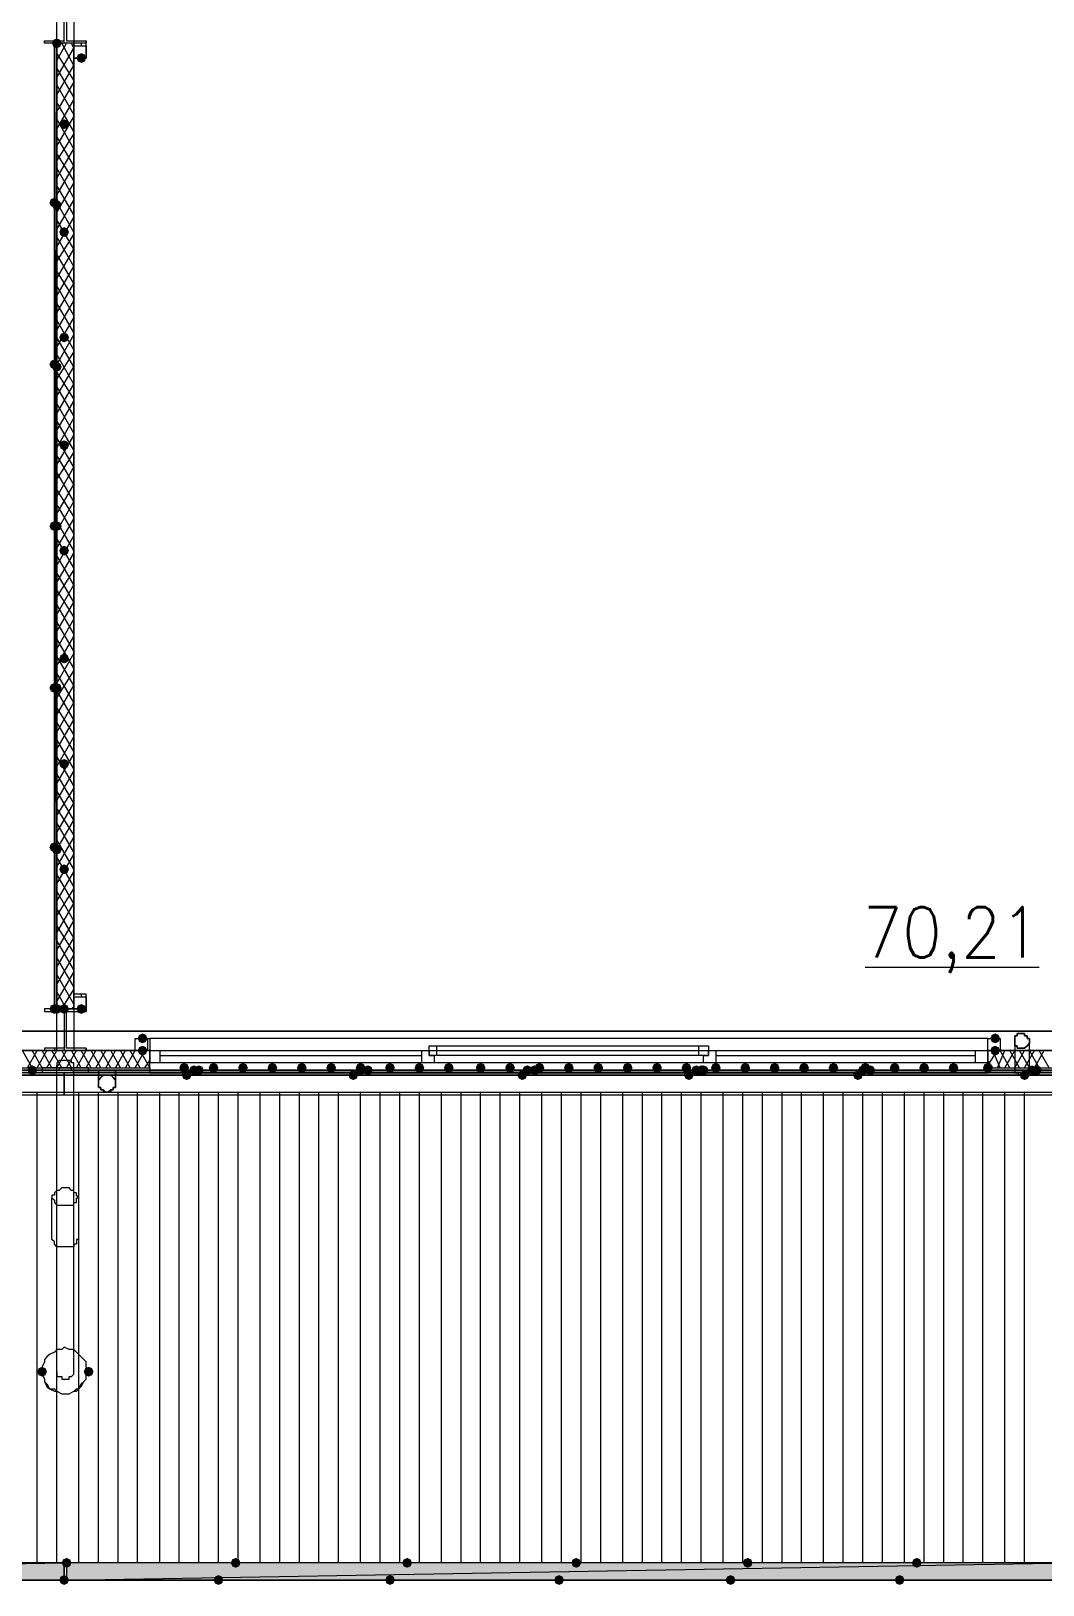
# Model space of a CAD drawing. Header units: millimetres. Extents: x 0 to 420, y 0 to 297.
# Drawn here: x 277.43 to 294.92, y 96.35 to 123.19 of the extents above; entities that cross this region are included whole.
import ezdxf

# ---------------------------------------------------------------- set-up
doc = ezdxf.new("R2010")
doc.units = ezdxf.units.MM
doc.styles.get("Standard").update_dxf_attribs({"font": 'STANDARD'})

msp = doc.modelspace()

# ---------------------------------------------------------------- hatches: boundary and pattern name
for color, points in [(7, [(277.960667, 122.978333), (277.935796, 122.918538), (277.876, 122.893667), (277.816204, 122.918538), (277.791333, 122.978333), (277.816204, 123.038129), (277.876, 123.063), (277.935796, 123.038129)]), (254, [(277.960667, 122.978333), (277.935796, 122.918538), (277.876, 122.893667), (277.816204, 122.918538), (277.791333, 122.978333), (277.816204, 123.038129), (277.876, 123.063), (277.935796, 123.038129)]), (254, [(277.960667, 122.978333), (277.935796, 122.918538), (277.876, 122.893667), (277.816204, 122.918538), (277.791333, 122.978333), (277.816204, 123.038129), (277.876, 123.063), (277.935796, 123.038129)]), (7, [(278.384, 122.724333), (278.359129, 122.664537), (278.299333, 122.639667), (278.239537, 122.664537), (278.214667, 122.724333), (278.239537, 122.784129), (278.299333, 122.809), (278.359129, 122.784129)]), (7, [(278.087667, 121.581333), (278.062796, 121.521537), (278.003, 121.496667), (277.943204, 121.521537), (277.918333, 121.581333), (277.943204, 121.641129), (278.003, 121.666), (278.062796, 121.641129)]), (254, [(277.918333, 120.226667), (277.893462, 120.166871), (277.833667, 120.142), (277.773871, 120.166871), (277.749, 120.226667), (277.773871, 120.286462), (277.833667, 120.311333), (277.893462, 120.286463)]), (254, [(277.960667, 120.184333), (277.935796, 120.124537), (277.876, 120.099667), (277.816204, 120.124537), (277.791333, 120.184333), (277.816204, 120.244129), (277.876, 120.269), (277.935796, 120.244129)]), (7, [(278.087667, 119.718667), (278.062796, 119.658871), (278.003, 119.634), (277.943204, 119.658871), (277.918333, 119.718667), (277.943204, 119.778462), (278.003, 119.803333), (278.062796, 119.778463)]), (7, [(278.087667, 117.898333), (278.062796, 117.838538), (278.003, 117.813667), (277.943204, 117.838538), (277.918333, 117.898333), (277.943204, 117.958129), (278.003, 117.983), (278.062796, 117.958129)]), (254, [(277.918333, 117.432667), (277.893462, 117.372871), (277.833667, 117.348), (277.773871, 117.372871), (277.749, 117.432667), (277.773871, 117.492462), (277.833667, 117.517333), (277.893462, 117.492463)]), (254, [(277.960667, 117.390333), (277.935796, 117.330537), (277.876, 117.305667), (277.816204, 117.330537), (277.791333, 117.390333), (277.816204, 117.450129), (277.876, 117.475), (277.935796, 117.450129)]), (7, [(278.087667, 116.035667), (278.062796, 115.975871), (278.003, 115.951), (277.943204, 115.975871), (277.918333, 116.035667), (277.943204, 116.095462), (278.003, 116.120333), (278.062796, 116.095463)]), (254, [(277.918333, 114.638667), (277.893462, 114.578871), (277.833667, 114.554), (277.773871, 114.578871), (277.749, 114.638667), (277.773871, 114.698462), (277.833667, 114.723333), (277.893462, 114.698463)]), (254, [(277.960667, 114.638667), (277.935796, 114.578871), (277.876, 114.554), (277.816204, 114.578871), (277.791333, 114.638667), (277.816204, 114.698462), (277.876, 114.723333), (277.935796, 114.698463)]), (7, [(278.087667, 114.215333), (278.062796, 114.155538), (278.003, 114.130667), (277.943204, 114.155538), (277.918333, 114.215333), (277.943204, 114.275129), (278.003, 114.3), (278.062796, 114.275129)]), (7, [(278.087667, 112.352667), (278.062796, 112.292871), (278.003, 112.268), (277.943204, 112.292871), (277.918333, 112.352667), (277.943204, 112.412462), (278.003, 112.437333), (278.062796, 112.412463)]), (254, [(277.918333, 111.844667), (277.893462, 111.784871), (277.833667, 111.76), (277.773871, 111.784871), (277.749, 111.844667), (277.773871, 111.904462), (277.833667, 111.929333), (277.893462, 111.904463)]), (254, [(277.960667, 111.844667), (277.935796, 111.784871), (277.876, 111.76), (277.816204, 111.784871), (277.791333, 111.844667), (277.816204, 111.904462), (277.876, 111.929333), (277.935796, 111.904463)]), (7, [(278.087667, 110.532333), (278.062796, 110.472537), (278.003, 110.447667), (277.943204, 110.472537), (277.918333, 110.532333), (277.943204, 110.592129), (278.003, 110.617), (278.062796, 110.592129)]), (254, [(277.918333, 109.093), (277.893462, 109.033204), (277.833667, 109.008333), (277.773871, 109.033204), (277.749, 109.093), (277.773871, 109.152796), (277.833667, 109.177667), (277.893462, 109.152796)]), (254, [(277.960667, 109.050667), (277.935796, 108.990871), (277.876, 108.966), (277.816204, 108.990871), (277.791333, 109.050667), (277.816204, 109.110462), (277.876, 109.135333), (277.935796, 109.110463)]), (7, [(278.087667, 108.712), (278.062796, 108.652204), (278.003, 108.627333), (277.943204, 108.652204), (277.918333, 108.712), (277.943204, 108.771796), (278.003, 108.796667), (278.062796, 108.771796)]), (254, [(277.918333, 106.299), (277.893462, 106.239204), (277.833667, 106.214333), (277.773871, 106.239204), (277.749, 106.299), (277.773871, 106.358796), (277.833667, 106.383667), (277.893462, 106.358796)]), (7, [(277.960667, 106.299), (277.935796, 106.239204), (277.876, 106.214333), (277.816204, 106.239204), (277.791333, 106.299), (277.816204, 106.358796), (277.876, 106.383667), (277.935796, 106.358796)]), (7, [(278.087667, 106.299), (278.062796, 106.239204), (278.003, 106.214333), (277.943204, 106.239204), (277.918333, 106.299), (277.943204, 106.358796), (278.003, 106.383667), (278.062796, 106.358796)]), (7, [(278.384, 106.299), (278.359129, 106.239204), (278.299333, 106.214333), (278.239537, 106.239204), (278.214667, 106.299), (278.239537, 106.358796), (278.299333, 106.383667), (278.359129, 106.358796)]), (7, [(279.442333, 105.791), (279.417462, 105.731204), (279.357667, 105.706333), (279.297871, 105.731204), (279.273, 105.791), (279.297871, 105.850796), (279.357667, 105.875667), (279.417462, 105.850796)]), (7, [(294.174333, 105.791), (294.149462, 105.731204), (294.089667, 105.706333), (294.029871, 105.731204), (294.005, 105.791), (294.029871, 105.850796), (294.089667, 105.875667), (294.149462, 105.850796)]), (7, [(279.442333, 105.579333), (279.417462, 105.519537), (279.357667, 105.494667), (279.297871, 105.519537), (279.273, 105.579333), (279.297871, 105.639129), (279.357667, 105.664), (279.417462, 105.639129)]), (7, [(294.174333, 105.579333), (294.149462, 105.519537), (294.089667, 105.494667), (294.029871, 105.519537), (294.005, 105.579333), (294.029871, 105.639129), (294.089667, 105.664), (294.149462, 105.639129)]), (254, [(277.537333, 105.240667), (277.512462, 105.180871), (277.452667, 105.156), (277.392871, 105.180871), (277.368, 105.240667), (277.392871, 105.300462), (277.452667, 105.325333), (277.512462, 105.300463)]), (254, [(277.537333, 105.240667), (277.512462, 105.180871), (277.452667, 105.156), (277.392871, 105.180871), (277.368, 105.240667), (277.392871, 105.300462), (277.452667, 105.325333), (277.512462, 105.300463)]), (7, [(280.162, 105.283), (280.137129, 105.223204), (280.077333, 105.198333), (280.017538, 105.223204), (279.992667, 105.283), (280.017537, 105.342796), (280.077333, 105.367667), (280.137129, 105.342796)]), (254, [(280.204333, 105.156), (280.179463, 105.096204), (280.119667, 105.071333), (280.059871, 105.096204), (280.035, 105.156), (280.059871, 105.215796), (280.119667, 105.240667), (280.179462, 105.215796)]), (254, [(280.331333, 105.240667), (280.306462, 105.180871), (280.246667, 105.156), (280.186871, 105.180871), (280.162, 105.240667), (280.186871, 105.300462), (280.246667, 105.325333), (280.306462, 105.300463)]), (254, [(280.416, 105.240667), (280.391129, 105.180871), (280.331333, 105.156), (280.271538, 105.180871), (280.246667, 105.240667), (280.271537, 105.300462), (280.331333, 105.325333), (280.391129, 105.300463)]), (254, [(280.416, 105.240667), (280.391129, 105.180871), (280.331333, 105.156), (280.271538, 105.180871), (280.246667, 105.240667), (280.271537, 105.300462), (280.331333, 105.325333), (280.391129, 105.300463)]), (7, [(280.67, 105.283), (280.645129, 105.223204), (280.585333, 105.198333), (280.525538, 105.223204), (280.500667, 105.283), (280.525537, 105.342796), (280.585333, 105.367667), (280.645129, 105.342796)]), (7, [(281.178, 105.283), (281.153129, 105.223204), (281.093333, 105.198333), (281.033537, 105.223204), (281.008667, 105.283), (281.033537, 105.342796), (281.093333, 105.367667), (281.153129, 105.342796)]), (7, [(281.686, 105.283), (281.661129, 105.223204), (281.601333, 105.198333), (281.541538, 105.223204), (281.516667, 105.283), (281.541537, 105.342796), (281.601333, 105.367667), (281.661129, 105.342796)]), (7, [(282.194, 105.283), (282.169129, 105.223204), (282.109333, 105.198333), (282.049538, 105.223204), (282.024667, 105.283), (282.049537, 105.342796), (282.109333, 105.367667), (282.169129, 105.342796)]), (7, [(282.702, 105.283), (282.677129, 105.223204), (282.617333, 105.198333), (282.557538, 105.223204), (282.532667, 105.283), (282.557537, 105.342796), (282.617333, 105.367667), (282.677129, 105.342796)]), (254, [(283.083, 105.156), (283.058129, 105.096204), (282.998333, 105.071333), (282.938538, 105.096204), (282.913667, 105.156), (282.938537, 105.215796), (282.998333, 105.240667), (283.058129, 105.215796)]), (7, [(283.21, 105.283), (283.185129, 105.223204), (283.125333, 105.198333), (283.065538, 105.223204), (283.040667, 105.283), (283.065537, 105.342796), (283.125333, 105.367667), (283.185129, 105.342796)]), (254, [(283.21, 105.240667), (283.185129, 105.180871), (283.125333, 105.156), (283.065538, 105.180871), (283.040667, 105.240667), (283.065537, 105.300462), (283.125333, 105.325333), (283.185129, 105.300463)]), (254, [(283.337, 105.240667), (283.312129, 105.180871), (283.252333, 105.156), (283.192538, 105.180871), (283.167667, 105.240667), (283.192537, 105.300462), (283.252333, 105.325333), (283.312129, 105.300463)]), (254, [(283.337, 105.240667), (283.312129, 105.180871), (283.252333, 105.156), (283.192538, 105.180871), (283.167667, 105.240667), (283.192537, 105.300462), (283.252333, 105.325333), (283.312129, 105.300463)]), (7, [(283.718, 105.283), (283.693129, 105.223204), (283.633333, 105.198333), (283.573538, 105.223204), (283.548667, 105.283), (283.573537, 105.342796), (283.633333, 105.367667), (283.693129, 105.342796)]), (7, [(284.226, 105.283), (284.201129, 105.223204), (284.141333, 105.198333), (284.081537, 105.223204), (284.056667, 105.283), (284.081537, 105.342796), (284.141333, 105.367667), (284.201129, 105.342796)]), (7, [(284.734, 105.283), (284.709129, 105.223204), (284.649333, 105.198333), (284.589538, 105.223204), (284.564667, 105.283), (284.589537, 105.342796), (284.649333, 105.367667), (284.709129, 105.342796)]), (7, [(285.284333, 105.283), (285.259462, 105.223204), (285.199667, 105.198333), (285.139871, 105.223204), (285.115, 105.283), (285.139871, 105.342796), (285.199667, 105.367667), (285.259462, 105.342796)]), (7, [(285.792333, 105.283), (285.767462, 105.223204), (285.707667, 105.198333), (285.647871, 105.223204), (285.623, 105.283), (285.647871, 105.342796), (285.707667, 105.367667), (285.767462, 105.342796)]), (254, [(286.004, 105.156), (285.979129, 105.096204), (285.919333, 105.071333), (285.859537, 105.096204), (285.834667, 105.156), (285.859537, 105.215796), (285.919333, 105.240667), (285.979129, 105.215796)]), (254, [(286.088667, 105.240667), (286.063796, 105.180871), (286.004, 105.156), (285.944204, 105.180871), (285.919333, 105.240667), (285.944204, 105.300462), (286.004, 105.325333), (286.063796, 105.300463)]), (254, [(286.215667, 105.240667), (286.190796, 105.180871), (286.131, 105.156), (286.071204, 105.180871), (286.046333, 105.240667), (286.071204, 105.300462), (286.131, 105.325333), (286.190796, 105.300463)]), (254, [(286.215667, 105.240667), (286.190796, 105.180871), (286.131, 105.156), (286.071204, 105.180871), (286.046333, 105.240667), (286.071204, 105.300462), (286.131, 105.325333), (286.190796, 105.300463)]), (7, [(286.300333, 105.283), (286.275463, 105.223204), (286.215667, 105.198333), (286.155871, 105.223204), (286.131, 105.283), (286.155871, 105.342796), (286.215667, 105.367667), (286.275462, 105.342796)]), (7, [(286.808333, 105.283), (286.783462, 105.223204), (286.723667, 105.198333), (286.663871, 105.223204), (286.639, 105.283), (286.663871, 105.342796), (286.723667, 105.367667), (286.783462, 105.342796)]), (7, [(287.316333, 105.283), (287.291462, 105.223204), (287.231667, 105.198333), (287.171871, 105.223204), (287.147, 105.283), (287.171871, 105.342796), (287.231667, 105.367667), (287.291462, 105.342796)]), (7, [(287.824333, 105.283), (287.799463, 105.223204), (287.739667, 105.198333), (287.679871, 105.223204), (287.655, 105.283), (287.679871, 105.342796), (287.739667, 105.367667), (287.799462, 105.342796)]), (7, [(288.332333, 105.283), (288.307462, 105.223204), (288.247667, 105.198333), (288.187871, 105.223204), (288.163, 105.283), (288.187871, 105.342796), (288.247667, 105.367667), (288.307462, 105.342796)]), (7, [(288.840333, 105.283), (288.815462, 105.223204), (288.755667, 105.198333), (288.695871, 105.223204), (288.671, 105.283), (288.695871, 105.342796), (288.755667, 105.367667), (288.815462, 105.342796)]), (254, [(288.882667, 105.156), (288.857796, 105.096204), (288.798, 105.071333), (288.738204, 105.096204), (288.713333, 105.156), (288.738204, 105.215796), (288.798, 105.240667), (288.857796, 105.215796)]), (254, [(289.009667, 105.240667), (288.984796, 105.180871), (288.925, 105.156), (288.865204, 105.180871), (288.840333, 105.240667), (288.865204, 105.300462), (288.925, 105.325333), (288.984796, 105.300463)]), (254, [(289.094333, 105.240667), (289.069462, 105.180871), (289.009667, 105.156), (288.949871, 105.180871), (288.925, 105.240667), (288.949871, 105.300462), (289.009667, 105.325333), (289.069462, 105.300463)]), (254, [(289.136667, 105.240667), (289.111796, 105.180871), (289.052, 105.156), (288.992204, 105.180871), (288.967333, 105.240667), (288.992204, 105.300462), (289.052, 105.325333), (289.111796, 105.300463)]), (7, [(289.348333, 105.283), (289.323463, 105.223204), (289.263667, 105.198333), (289.203871, 105.223204), (289.179, 105.283), (289.203871, 105.342796), (289.263667, 105.367667), (289.323462, 105.342796)]), (7, [(289.856333, 105.283), (289.831462, 105.223204), (289.771667, 105.198333), (289.711871, 105.223204), (289.687, 105.283), (289.711871, 105.342796), (289.771667, 105.367667), (289.831462, 105.342796)]), (7, [(290.364333, 105.283), (290.339462, 105.223204), (290.279667, 105.198333), (290.219871, 105.223204), (290.195, 105.283), (290.219871, 105.342796), (290.279667, 105.367667), (290.339462, 105.342796)]), (7, [(290.872333, 105.283), (290.847462, 105.223204), (290.787667, 105.198333), (290.727871, 105.223204), (290.703, 105.283), (290.727871, 105.342796), (290.787667, 105.367667), (290.847462, 105.342796)]), (7, [(291.380333, 105.283), (291.355463, 105.223204), (291.295667, 105.198333), (291.235871, 105.223204), (291.211, 105.283), (291.235871, 105.342796), (291.295667, 105.367667), (291.355462, 105.342796)]), (254, [(291.803667, 105.156), (291.778796, 105.096204), (291.719, 105.071333), (291.659204, 105.096204), (291.634333, 105.156), (291.659204, 105.215796), (291.719, 105.240667), (291.778796, 105.215796)]), (254, [(291.888333, 105.240667), (291.863462, 105.180871), (291.803667, 105.156), (291.743871, 105.180871), (291.719, 105.240667), (291.743871, 105.300462), (291.803667, 105.325333), (291.863462, 105.300463)]), (7, [(291.930667, 105.283), (291.905796, 105.223204), (291.846, 105.198333), (291.786204, 105.223204), (291.761333, 105.283), (291.786204, 105.342796), (291.846, 105.367667), (291.905796, 105.342796)]), (254, [(292.015333, 105.240667), (291.990463, 105.180871), (291.930667, 105.156), (291.870871, 105.180871), (291.846, 105.240667), (291.870871, 105.300462), (291.930667, 105.325333), (291.990462, 105.300463)]), (254, [(292.015333, 105.240667), (291.990463, 105.180871), (291.930667, 105.156), (291.870871, 105.180871), (291.846, 105.240667), (291.870871, 105.300462), (291.930667, 105.325333), (291.990462, 105.300463)]), (7, [(292.438667, 105.283), (292.413796, 105.223204), (292.354, 105.198333), (292.294204, 105.223204), (292.269333, 105.283), (292.294204, 105.342796), (292.354, 105.367667), (292.413796, 105.342796)]), (7, [(292.946667, 105.283), (292.921796, 105.223204), (292.862, 105.198333), (292.802204, 105.223204), (292.777333, 105.283), (292.802204, 105.342796), (292.862, 105.367667), (292.921796, 105.342796)]), (7, [(293.454667, 105.283), (293.429796, 105.223204), (293.37, 105.198333), (293.310204, 105.223204), (293.285333, 105.283), (293.310204, 105.342796), (293.37, 105.367667), (293.429796, 105.342796)]), (7, [(294.047333, 105.283), (294.022462, 105.223204), (293.962667, 105.198333), (293.902871, 105.223204), (293.878, 105.283), (293.902871, 105.342796), (293.962667, 105.367667), (294.022462, 105.342796)]), (254, [(294.682333, 105.156), (294.657462, 105.096204), (294.597667, 105.071333), (294.537871, 105.096204), (294.513, 105.156), (294.537871, 105.215796), (294.597667, 105.240667), (294.657462, 105.215796)]), (254, [(294.809333, 105.240667), (294.784462, 105.180871), (294.724667, 105.156), (294.664871, 105.180871), (294.64, 105.240667), (294.664871, 105.300462), (294.724667, 105.325333), (294.784462, 105.300463)]), (254, [(294.894, 105.240667), (294.869129, 105.180871), (294.809333, 105.156), (294.749537, 105.180871), (294.724667, 105.240667), (294.749537, 105.300462), (294.809333, 105.325333), (294.869129, 105.300463)]), (254, [(294.894, 105.240667), (294.869129, 105.180871), (294.809333, 105.156), (294.749537, 105.180871), (294.724667, 105.240667), (294.749537, 105.300462), (294.809333, 105.325333), (294.869129, 105.300463)]), (7, [(277.706667, 100.033667), (277.681796, 99.973871), (277.622, 99.949), (277.562204, 99.973871), (277.537333, 100.033667), (277.562204, 100.093462), (277.622, 100.118333), (277.681796, 100.093463)]), (7, [(278.511, 100.033667), (278.486129, 99.973871), (278.426333, 99.949), (278.366537, 99.973871), (278.341667, 100.033667), (278.366537, 100.093462), (278.426333, 100.118333), (278.486129, 100.093463)]), (254, [(278.13, 96.731667), (278.105129, 96.671871), (278.045333, 96.647), (277.985537, 96.671871), (277.960667, 96.731667), (277.985537, 96.791462), (278.045333, 96.816333), (278.105129, 96.791463)]), (254, [(281.051, 96.731667), (281.026129, 96.671871), (280.966333, 96.647), (280.906538, 96.671871), (280.881667, 96.731667), (280.906537, 96.791462), (280.966333, 96.816333), (281.026129, 96.791463)]), (254, [(284.014333, 96.731667), (283.989462, 96.671871), (283.929667, 96.647), (283.869871, 96.671871), (283.845, 96.731667), (283.869871, 96.791462), (283.929667, 96.816333), (283.989462, 96.791463)]), (254, [(286.935333, 96.731667), (286.910462, 96.671871), (286.850667, 96.647), (286.790871, 96.671871), (286.766, 96.731667), (286.790871, 96.791462), (286.850667, 96.816333), (286.910462, 96.791463)]), (254, [(289.898667, 96.731667), (289.873796, 96.671871), (289.814, 96.647), (289.754204, 96.671871), (289.729333, 96.731667), (289.754204, 96.791462), (289.814, 96.816333), (289.873796, 96.791463)]), (254, [(292.819667, 96.731667), (292.794796, 96.671871), (292.735, 96.647), (292.675204, 96.671871), (292.650333, 96.731667), (292.675204, 96.791462), (292.735, 96.816333), (292.794796, 96.791463)]), (254, [(278.087667, 96.435333), (278.062796, 96.375538), (278.003, 96.350667), (277.943204, 96.375538), (277.918333, 96.435333), (277.943204, 96.495129), (278.003, 96.52), (278.062796, 96.495129)]), (254, [(280.754667, 96.435333), (280.729796, 96.375538), (280.67, 96.350667), (280.610204, 96.375538), (280.585333, 96.435333), (280.610204, 96.495129), (280.67, 96.52), (280.729796, 96.495129)]), (254, [(283.718, 96.435333), (283.693129, 96.375538), (283.633333, 96.350667), (283.573538, 96.375538), (283.548667, 96.435333), (283.573537, 96.495129), (283.633333, 96.52), (283.693129, 96.495129)]), (254, [(286.639, 96.435333), (286.614129, 96.375538), (286.554333, 96.350667), (286.494537, 96.375538), (286.469667, 96.435333), (286.494537, 96.495129), (286.554333, 96.52), (286.614129, 96.495129)]), (254, [(289.602333, 96.435333), (289.577462, 96.375538), (289.517667, 96.350667), (289.457871, 96.375538), (289.433, 96.435333), (289.457871, 96.495129), (289.517667, 96.52), (289.577462, 96.495129)]), (254, [(292.523333, 96.435333), (292.498462, 96.375538), (292.438667, 96.350667), (292.378871, 96.375538), (292.354, 96.435333), (292.378871, 96.495129), (292.438667, 96.52), (292.498462, 96.495129)])]:
    msp.add_hatch(color=color).paths.add_polyline_path(points, flags=0)
h = msp.add_hatch(color=7)
h.paths.add_polyline_path([(277.876, 122.978333), (277.833667, 122.978333), (277.876, 106.299)], flags=0)
h.paths.add_polyline_path([(277.833667, 122.978333), (277.876, 106.299), (277.833667, 106.299)], flags=0)
h = msp.add_hatch(color=7)
h.paths.add_polyline_path([(382.947333, 105.156), (120.904, 105.156), (382.947333, 105.240667)], flags=0)
h.paths.add_polyline_path([(120.904, 105.156), (382.947333, 105.240667), (120.904, 105.240667)], flags=0)
h = msp.add_hatch(color=7)
h.paths.add_polyline_path([(278.003, 96.435333), (260.646333, 96.435333), (278.003, 96.731667)], flags=0)
h.paths.add_polyline_path([(260.646333, 96.435333), (278.003, 96.731667), (260.646333, 96.731667)], flags=0)
h = msp.add_hatch(color=7)
h.paths.add_polyline_path([(295.402, 96.435333), (278.045333, 96.435333), (295.402, 96.731667)], flags=0)
h.paths.add_polyline_path([(278.045333, 96.435333), (295.402, 96.731667), (278.045333, 96.731667)], flags=0)

# ---------------------------------------------------------------- linework, layer by layer
at = {"color": 7, "lineweight": 0}
for points in [[(394.335, 222.25), (260.265333, 222.25), (260.265333, 191.219667), (243.586, 191.219667), (243.586, 222.25), (109.516333, 222.25), (109.516333, 105.579333), (243.586, 105.579333), (243.586, 136.609667), (260.265333, 136.609667), (260.265333, 105.579333), (394.335, 105.579333)], [(243.586, 221.869), (243.586, 191.219667), (260.265333, 191.219667), (260.265333, 221.869), (393.954, 221.869), (393.954, 105.918), (260.265333, 105.918), (260.265333, 136.609667), (243.586, 136.609667), (243.586, 105.918), (109.897333, 105.918), (109.897333, 221.869)], [(278.384, 122.978333), (277.664333, 122.978333), (277.664333, 123.020667), (278.003, 123.020667), (278.003, 123.655667), (277.664333, 123.655667), (277.664333, 123.698), (278.384, 123.698), (278.384, 123.655667), (278.045333, 123.655667), (278.045333, 123.020667), (278.384, 123.020667)], [(277.876, 122.978333), (277.833667, 122.978333), (277.876, 106.299)], [(277.833667, 122.978333), (277.876, 106.299), (277.833667, 106.299)], [(277.876, 106.299), (277.876, 122.978333), (277.833667, 122.978333), (277.833667, 106.299)], [(277.876, 106.299), (277.876, 122.978333), (277.833667, 122.978333), (277.833667, 106.299)], [(277.876, 122.978333), (277.876, 106.299), (278.172333, 106.299), (278.172333, 122.978333)], [(278.384, 122.978333), (278.172333, 122.978333), (278.172333, 122.724333), (278.384, 122.724333)], [(278.384, 122.936), (278.384, 122.724333), (278.172333, 122.724333), (278.172333, 122.936)], [(278.384, 106.553), (278.172333, 106.553), (278.172333, 106.299), (278.384, 106.299)], [(278.384, 106.299), (277.664333, 106.299), (277.664333, 106.256667), (278.003, 106.256667), (278.003, 105.621667), (277.664333, 105.621667), (277.664333, 105.579333), (278.384, 105.579333), (278.384, 105.621667), (278.045333, 105.621667), (278.045333, 106.256667), (278.384, 106.256667)], [(278.384, 106.510667), (278.384, 106.299), (278.172333, 106.299), (278.172333, 106.510667)], [(279.230667, 105.791), (279.442333, 105.791), (279.442333, 105.579333), (279.230667, 105.579333), (279.230667, 105.791), (279.484667, 105.791), (279.484667, 105.579333), (279.230667, 105.579333)], [(293.962667, 105.791), (294.174333, 105.791), (294.174333, 105.579333), (293.962667, 105.579333), (293.962667, 105.791), (294.174333, 105.791), (294.174333, 105.579333), (293.962667, 105.579333)], [(294.428333, 105.748667), (294.428333, 105.791), (294.428333, 105.833333), (294.470667, 105.833333), (294.470667, 105.875667), (294.513, 105.875667), (294.555333, 105.875667), (294.597667, 105.875667), (294.597667, 105.833333), (294.64, 105.833333), (294.64, 105.791), (294.682333, 105.791), (294.682333, 105.748667), (294.682333, 105.706333), (294.64, 105.664), (294.597667, 105.621667), (294.555333, 105.621667), (294.513, 105.621667), (294.470667, 105.621667), (294.470667, 105.664), (294.428333, 105.664), (294.428333, 105.706333), (294.428333, 105.748667), (294.428333, 105.706333), (294.428333, 105.664), (294.470667, 105.664), (294.470667, 105.621667), (294.513, 105.621667), (294.555333, 105.621667), (294.597667, 105.621667), (294.64, 105.664), (294.682333, 105.706333), (294.682333, 105.748667), (294.682333, 105.791), (294.64, 105.791), (294.64, 105.833333), (294.597667, 105.833333), (294.597667, 105.875667), (294.555333, 105.875667), (294.513, 105.875667), (294.470667, 105.875667), (294.470667, 105.833333), (294.428333, 105.833333), (294.428333, 105.791)], [(294.682333, 105.748667), (294.682333, 105.791), (294.64, 105.791), (294.64, 105.833333), (294.597667, 105.833333), (294.597667, 105.875667), (294.555333, 105.875667), (294.513, 105.875667), (294.470667, 105.875667), (294.470667, 105.833333), (294.428333, 105.833333), (294.428333, 105.791), (294.428333, 105.748667), (294.428333, 105.706333), (294.428333, 105.664), (294.470667, 105.664), (294.470667, 105.621667), (294.513, 105.621667), (294.555333, 105.621667), (294.597667, 105.621667), (294.64, 105.664), (294.682333, 105.706333)], [(279.484667, 105.579333), (279.484667, 105.367667)], [(284.310667, 105.664), (284.437667, 105.664), (284.437667, 105.494667), (284.310667, 105.494667)], [(289.136667, 105.494667), (288.967333, 105.494667), (288.967333, 105.664), (289.136667, 105.664)], [(293.962667, 105.579333), (293.962667, 105.367667)], [(382.947333, 105.156), (120.904, 105.156), (382.947333, 105.240667)], [(120.904, 105.156), (382.947333, 105.240667), (120.904, 105.240667)], [(278.045333, 105.41), (278.003, 105.41), (277.960667, 105.41), (277.918333, 105.41), (277.876, 105.367667), (277.876, 105.325333), (277.876, 105.283), (277.918333, 105.283), (277.918333, 105.240667), (277.960667, 105.240667), (278.003, 105.240667), (278.045333, 105.240667), (278.087667, 105.240667), (278.13, 105.240667), (278.13, 105.283), (278.172333, 105.283), (278.172333, 105.325333), (278.172333, 105.367667), (278.13, 105.367667), (278.13, 105.41), (278.087667, 105.41)], [(278.468667, 105.240667), (278.595667, 105.240667), (278.595667, 105.029), (278.595667, 104.986667), (278.595667, 104.944333), (278.638, 104.944333), (278.638, 104.902), (278.680333, 104.902), (278.680333, 104.859667), (278.722667, 104.859667), (278.765, 104.859667), (278.807333, 104.859667), (278.807333, 104.902), (278.849667, 104.902), (278.849667, 104.944333), (278.892, 104.944333), (278.892, 104.986667), (278.892, 105.029), (278.892, 105.240667), (279.019, 105.240667), (278.892, 105.240667), (278.892, 105.029), (278.892, 104.986667), (278.892, 104.944333), (278.849667, 104.944333), (278.849667, 104.902), (278.807333, 104.902), (278.765, 104.859667), (278.722667, 104.859667), (278.680333, 104.902), (278.638, 104.902), (278.638, 104.944333), (278.595667, 104.944333), (278.595667, 104.986667), (278.595667, 105.029), (278.595667, 105.240667), (278.468667, 105.240667), (278.595667, 105.240667), (278.595667, 105.029), (278.595667, 104.986667), (278.595667, 104.944333), (278.638, 104.944333), (278.638, 104.902), (278.680333, 104.902), (278.680333, 104.859667), (278.722667, 104.859667), (278.765, 104.859667), (278.807333, 104.859667), (278.807333, 104.902), (278.849667, 104.902), (278.849667, 104.944333), (278.892, 104.944333), (278.892, 104.986667), (278.892, 105.029), (278.892, 105.240667), (279.019, 105.240667), (278.892, 105.240667), (278.892, 105.029), (278.892, 104.986667), (278.892, 104.944333), (278.849667, 104.944333), (278.849667, 104.902), (278.807333, 104.902), (278.765, 104.859667), (278.722667, 104.859667), (278.680333, 104.902), (278.638, 104.902), (278.638, 104.944333), (278.595667, 104.944333), (278.595667, 104.986667), (278.595667, 105.029), (278.595667, 105.240667), (278.468667, 105.240667), (278.595667, 105.240667), (278.595667, 105.029), (278.595667, 104.986667), (278.595667, 104.944333), (278.638, 104.944333), (278.638, 104.902), (278.680333, 104.902), (278.722667, 104.859667), (278.765, 104.859667), (278.807333, 104.902), (278.849667, 104.902), (278.849667, 104.944333), (278.892, 104.944333), (278.892, 104.986667), (278.892, 105.029), (278.892, 105.240667), (279.019, 105.240667), (278.892, 105.240667), (278.892, 105.029), (278.892, 104.986667), (278.892, 104.944333), (278.849667, 104.944333), (278.849667, 104.902), (278.807333, 104.902), (278.807333, 104.859667), (278.765, 104.859667), (278.722667, 104.859667), (278.680333, 104.859667), (278.680333, 104.902), (278.638, 104.902), (278.638, 104.944333), (278.595667, 104.944333), (278.595667, 104.986667), (278.595667, 105.029), (278.595667, 105.240667)], [(278.003, 105.198333), (260.646333, 105.198333), (260.646333, 104.817333), (278.003, 104.817333)], [(295.402, 105.198333), (278.003, 105.198333), (278.003, 104.817333), (295.402, 104.817333)], [(278.595667, 105.029), (278.595667, 104.986667), (278.595667, 104.944333), (278.638, 104.944333), (278.638, 104.902), (278.680333, 104.902), (278.722667, 104.859667), (278.765, 104.859667), (278.807333, 104.902), (278.849667, 104.902), (278.849667, 104.944333), (278.892, 104.944333), (278.892, 104.986667), (278.892, 105.029), (278.892, 105.071333), (278.849667, 105.113667), (278.807333, 105.156), (278.765, 105.156), (278.722667, 105.156), (278.680333, 105.156), (278.638, 105.113667), (278.595667, 105.071333)], [(278.892, 105.029), (278.892, 105.071333), (278.849667, 105.113667), (278.807333, 105.156), (278.765, 105.156), (278.722667, 105.156), (278.680333, 105.156), (278.638, 105.113667), (278.595667, 105.071333), (278.595667, 105.029), (278.595667, 104.986667), (278.595667, 104.944333), (278.638, 104.944333), (278.638, 104.902), (278.680333, 104.902), (278.722667, 104.859667), (278.765, 104.859667), (278.807333, 104.902), (278.849667, 104.902), (278.849667, 104.944333), (278.892, 104.944333), (278.892, 104.986667)], [(294.428333, 105.198333), (294.470667, 105.198333), (294.513, 105.156), (294.555333, 105.156), (294.597667, 105.156), (294.597667, 105.198333), (294.64, 105.198333), (294.682333, 105.198333), (294.64, 105.198333), (294.597667, 105.198333), (294.555333, 105.198333), (294.513, 105.198333), (294.470667, 105.198333)], [(382.947333, 97.324333), (382.947333, 96.731667), (120.904, 96.731667), (120.904, 97.324333), (120.904, 104.309333), (120.904, 104.859667), (382.947333, 104.859667), (382.947333, 104.309333)], [(278.045333, 103.208667), (278.003, 103.208667), (277.960667, 103.208667), (277.918333, 103.166333), (277.876, 103.166333), (277.833667, 103.124), (277.833667, 103.081667), (277.791333, 103.081667), (277.791333, 103.039333), (277.833667, 102.997), (277.833667, 102.954667), (277.876, 102.912333), (277.918333, 102.912333), (277.960667, 102.912333), (278.003, 102.912333), (278.045333, 102.912333), (278.087667, 102.912333), (278.13, 102.912333), (278.172333, 102.912333), (278.172333, 102.954667), (278.214667, 102.954667), (278.214667, 102.997), (278.214667, 103.039333), (278.257, 103.039333), (278.214667, 103.081667), (278.214667, 103.124), (278.172333, 103.124), (278.172333, 103.166333), (278.13, 103.166333), (278.087667, 103.208667)], [(278.087667, 100.414667), (278.003, 100.457), (277.960667, 100.414667), (277.876, 100.414667), (277.833667, 100.372333), (277.749, 100.33), (277.706667, 100.287667), (277.664333, 100.245333), (277.664333, 100.203), (277.622, 100.118333), (277.622, 100.033667), (277.622, 99.991333), (277.664333, 99.906667), (277.664333, 99.864333), (277.706667, 99.822), (277.749, 99.737333), (277.833667, 99.737333), (277.876, 99.695), (277.960667, 99.652667), (278.003, 99.652667), (278.087667, 99.652667), (278.172333, 99.695), (278.214667, 99.737333), (278.257, 99.737333), (278.299333, 99.822), (278.341667, 99.864333), (278.384, 99.906667), (278.384, 99.991333), (278.426333, 100.033667), (278.384, 100.118333), (278.384, 100.203), (278.341667, 100.245333), (278.299333, 100.287667), (278.257, 100.33), (278.214667, 100.372333), (278.172333, 100.414667)], [(278.003, 96.435333), (260.646333, 96.435333), (278.003, 96.731667)], [(260.646333, 96.435333), (278.003, 96.731667), (260.646333, 96.731667)], [(278.003, 96.731667), (260.646333, 96.731667), (260.646333, 96.435333), (278.003, 96.435333)], [(295.402, 96.435333), (278.045333, 96.435333), (295.402, 96.731667)], [(278.045333, 96.435333), (295.402, 96.731667), (278.045333, 96.731667)], [(364.955667, 96.731667), (364.955667, 96.435333), (347.599, 96.435333), (347.599, 96.731667), (347.599, 96.435333), (330.2, 96.435333), (330.2, 96.731667), (330.2, 96.435333), (312.801, 96.435333), (312.801, 96.731667), (312.801, 96.435333), (295.402, 96.435333), (295.402, 96.731667), (278.045333, 96.731667), (278.045333, 96.435333), (295.402, 96.435333), (295.402, 96.731667), (312.801, 96.731667), (330.2, 96.731667), (347.599, 96.731667)], [(285.580667, 96.435333), (287.824333, 96.435333)]]:
    msp.add_lwpolyline(points, close=True, dxfattribs=at)
at = {"color": 254, "lineweight": 0}
msp.add_lwpolyline([(243.586, 221.869), (109.897333, 221.869), (109.897333, 105.918), (243.586, 105.918), (243.586, 136.609667), (260.265333, 136.609667), (260.265333, 105.918), (393.954, 105.918), (393.954, 221.869), (260.265333, 221.869), (260.265333, 191.219667), (243.586, 191.219667)], close=True, dxfattribs=at)
at = {"color": 43, "lineweight": 0}
for points in [[(260.265333, 105.579333), (277.876, 105.579333), (277.876, 140.081), (260.265333, 140.081)], [(278.172333, 105.579333), (295.275, 105.579333), (295.275, 140.081), (278.172333, 140.081)]]:
    msp.add_lwpolyline(points, close=True, dxfattribs=at)
at = {"color": 7, "lineweight": 0}
for points in [[(278.003, 122.978333), (278.003, 123.698)], [(277.664333, 122.978333), (277.664333, 123.020667)], [(277.833667, 122.978333), (277.833667, 123.020667)], [(277.876, 106.299), (277.876, 122.978333), (277.876, 106.299), (277.833667, 122.978333)], [(277.876, 122.682), (278.045333, 122.978333)], [(278.172333, 122.597333), (277.960667, 122.978333)], [(278.172333, 122.893667), (278.13, 122.978333)], [(278.172333, 122.978333), (278.172333, 123.020667)], [(278.299333, 122.978333), (278.299333, 122.936)], [(278.384, 122.978333), (278.384, 123.020667)], [(277.876, 122.385667), (278.172333, 122.893667)], [(278.172333, 122.343333), (277.876, 122.809)], [(277.876, 122.089333), (278.172333, 122.597333)], [(278.172333, 122.047), (277.876, 122.555)], [(277.876, 121.793), (278.172333, 122.301)], [(278.172333, 121.750667), (277.876, 122.258667)], [(277.876, 121.496667), (278.172333, 122.004667)], [(278.172333, 121.454333), (277.876, 121.962333)], [(277.876, 121.200333), (278.172333, 121.708333)], [(278.172333, 121.158), (277.876, 121.666)], [(277.876, 120.946333), (278.172333, 121.412)], [(278.172333, 120.861667), (277.876, 121.369667)], [(277.876, 120.65), (278.172333, 121.158)], [(278.172333, 120.607667), (277.876, 121.073333)], [(277.876, 120.353667), (278.172333, 120.861667)], [(278.172333, 120.311333), (277.876, 120.819333)], [(277.876, 120.057333), (278.172333, 120.565333)], [(278.172333, 120.015), (277.876, 120.523)], [(277.876, 119.761), (278.172333, 120.269)], [(278.172333, 119.718667), (277.876, 120.226667)], [(277.876, 119.464667), (278.172333, 119.972667)], [(278.172333, 119.422333), (277.876, 119.930333)], [(277.876, 119.210667), (278.172333, 119.676333)], [(278.172333, 119.126), (277.876, 119.634)], [(277.876, 118.914333), (278.172333, 119.422333)], [(278.172333, 118.829667), (277.876, 119.337667)], [(277.876, 118.618), (278.172333, 119.126)], [(278.172333, 118.575667), (277.876, 119.041333)], [(277.876, 118.321667), (278.172333, 118.829667)], [(278.172333, 118.279333), (277.876, 118.787333)], [(277.876, 118.025333), (278.172333, 118.533333)], [(278.172333, 117.983), (277.876, 118.491)], [(277.876, 117.729), (278.172333, 118.237)], [(278.172333, 117.686667), (277.876, 118.194667)], [(277.876, 117.432667), (278.172333, 117.940667)], [(278.172333, 117.390333), (277.876, 117.898333)], [(277.876, 117.178667), (278.172333, 117.644333)], [(278.172333, 117.094), (277.876, 117.602)], [(277.876, 116.882333), (278.172333, 117.390333)], [(278.172333, 116.84), (277.876, 117.305667)], [(277.876, 116.586), (278.172333, 117.094)], [(278.172333, 116.543667), (277.876, 117.051667)], [(277.876, 116.289667), (278.172333, 116.797667)], [(278.172333, 116.247333), (277.876, 116.755333)], [(277.876, 115.993333), (278.172333, 116.501333)], [(278.172333, 115.951), (277.876, 116.459)], [(277.876, 115.697), (278.172333, 116.205)], [(278.172333, 115.654667), (277.876, 116.162667)], [(277.876, 115.443), (278.172333, 115.908667)], [(278.172333, 115.358333), (277.876, 115.866333)], [(277.876, 115.146667), (278.172333, 115.654667)], [(278.172333, 115.062), (277.876, 115.57)], [(277.876, 114.850333), (278.172333, 115.358333)], [(278.172333, 114.808), (277.876, 115.273667)], [(277.876, 114.554), (278.172333, 115.062)], [(278.172333, 114.511667), (277.876, 115.019667)], [(277.876, 114.257667), (278.172333, 114.765667)], [(278.172333, 114.215333), (277.876, 114.723333)], [(277.876, 113.961333), (278.172333, 114.469333)], [(278.172333, 113.919), (277.876, 114.427)], [(277.876, 113.665), (278.172333, 114.173)], [(278.172333, 113.622667), (277.876, 114.130667)], [(277.876, 113.411), (278.172333, 113.876667)], [(278.172333, 113.326333), (277.876, 113.834333)], [(277.876, 113.114667), (278.172333, 113.622667)], [(278.172333, 113.072333), (277.876, 113.538)], [(277.876, 112.818333), (278.172333, 113.326333)], [(278.172333, 112.776), (277.876, 113.284)], [(277.876, 112.522), (278.172333, 113.03)], [(278.172333, 112.479667), (277.876, 112.987667)], [(277.876, 112.225667), (278.172333, 112.733667)], [(278.172333, 112.183333), (277.876, 112.691333)], [(277.876, 111.929333), (278.172333, 112.437333)], [(278.172333, 111.887), (277.876, 112.395)], [(277.876, 111.675333), (278.172333, 112.141)], [(278.172333, 111.590667), (277.876, 112.098667)], [(277.876, 111.379), (278.172333, 111.887)], [(278.172333, 111.294333), (277.876, 111.802333)], [(277.876, 111.082667), (278.172333, 111.590667)], [(278.172333, 111.040333), (277.876, 111.506)], [(277.876, 110.786333), (278.172333, 111.294333)], [(278.172333, 110.744), (277.876, 111.252)], [(277.876, 110.49), (278.172333, 110.998)], [(278.172333, 110.447667), (277.876, 110.955667)], [(277.876, 110.193667), (278.172333, 110.701667)], [(278.172333, 110.151333), (277.876, 110.659333)], [(277.876, 109.897333), (278.172333, 110.405333)], [(278.172333, 109.855), (277.876, 110.363)], [(277.876, 109.643333), (278.172333, 110.109)], [(278.172333, 109.558667), (277.876, 110.066667)], [(277.876, 109.347), (278.172333, 109.855)], [(278.172333, 109.304667), (277.876, 109.770333)], [(277.876, 109.050667), (278.172333, 109.558667)], [(278.172333, 109.008333), (277.876, 109.516333)], [(277.876, 108.754333), (278.172333, 109.262333)], [(278.172333, 108.712), (277.876, 109.22)], [(277.876, 108.458), (278.172333, 108.966)], [(278.172333, 108.415667), (277.876, 108.923667)], [(277.876, 108.161667), (278.172333, 108.669667)], [(278.172333, 108.119333), (277.876, 108.627333)], [(277.876, 107.907667), (278.172333, 108.373333)], [(278.172333, 107.823), (277.876, 108.331)], [(277.876, 107.611333), (278.172333, 108.119333)], [(278.172333, 107.526667), (277.876, 108.034667)], [(277.876, 107.315), (278.172333, 107.823)], [(278.172333, 107.272667), (277.876, 107.738333)], [(277.876, 107.018667), (278.172333, 107.526667)], [(278.172333, 106.976333), (277.876, 107.484333)], [(277.876, 106.722333), (278.172333, 107.230333)], [(278.172333, 106.68), (277.876, 107.188)], [(277.876, 106.426), (278.172333, 106.934)], [(278.172333, 106.383667), (277.876, 106.891667)], [(291.846, 107.018667), (294.851667, 107.018667)], [(278.045333, 106.299), (277.876, 106.595333)], [(277.960667, 106.299), (278.172333, 106.637667)], [(278.299333, 106.553), (278.299333, 106.510667)], [(277.664333, 106.299), (277.664333, 106.256667)], [(277.833667, 106.299), (277.833667, 106.256667)], [(278.003, 106.299), (278.003, 105.579333)], [(278.13, 106.299), (278.172333, 106.341333)], [(278.172333, 106.299), (278.172333, 106.256667)], [(278.384, 106.299), (278.384, 106.256667)], [(286.723667, 105.791), (279.484667, 105.791), (279.484667, 105.706333)], [(286.723667, 105.791), (279.484667, 105.791), (279.484667, 105.706333)], [(293.962667, 105.706333), (293.962667, 105.791), (286.723667, 105.791)], [(293.962667, 105.706333), (293.962667, 105.791), (286.723667, 105.791)], [(294.428333, 105.748667), (294.428333, 105.198333)], [(294.682333, 105.198333), (294.682333, 105.748667)], [(279.484667, 105.579333), (276.563667, 105.579333)], [(277.452667, 105.283), (277.283333, 105.579333)], [(277.368, 105.283), (277.537333, 105.579333)], [(277.622, 105.283), (277.452667, 105.579333)], [(277.537333, 105.283), (277.706667, 105.579333)], [(277.791333, 105.283), (277.622, 105.579333)], [(277.664333, 105.621667), (277.664333, 105.579333)], [(277.706667, 105.283), (277.876, 105.579333)], [(277.960667, 105.283), (277.791333, 105.579333)], [(277.833667, 105.621667), (277.833667, 105.579333)], [(277.876, 105.283), (278.045333, 105.579333)], [(278.13, 105.283), (277.960667, 105.579333)], [(278.045333, 105.283), (278.214667, 105.579333)], [(278.299333, 105.283), (278.13, 105.579333)], [(278.172333, 105.621667), (278.172333, 105.579333)], [(278.214667, 105.283), (278.384, 105.579333)], [(278.468667, 105.283), (278.299333, 105.579333)], [(278.384, 105.621667), (278.384, 105.579333)], [(278.384, 105.283), (278.553333, 105.579333)], [(278.638, 105.283), (278.468667, 105.579333)], [(278.553333, 105.283), (278.722667, 105.579333)], [(278.807333, 105.283), (278.638, 105.579333)], [(278.722667, 105.283), (278.892, 105.579333)], [(278.976667, 105.283), (278.807333, 105.579333)], [(278.892, 105.283), (279.061333, 105.579333)], [(279.146, 105.283), (278.976667, 105.579333)], [(279.061333, 105.283), (279.230667, 105.579333)], [(279.315333, 105.283), (279.146, 105.579333)], [(279.230667, 105.283), (279.4, 105.579333)], [(279.484667, 105.283), (279.315333, 105.579333)], [(279.484667, 105.706333), (279.484667, 105.579333), (286.723667, 105.579333)], [(279.484667, 105.706333), (279.484667, 105.579333), (286.723667, 105.579333)], [(279.484667, 105.283), (279.484667, 105.367667), (279.484667, 105.579333)], [(279.484667, 105.579333), (293.962667, 105.579333)], [(279.484667, 105.579333), (279.654, 105.579333), (279.654, 105.367667), (279.484667, 105.367667)], [(279.654, 105.579333), (284.183667, 105.579333)], [(279.654, 105.494667), (284.183667, 105.494667)], [(284.268333, 105.367667), (284.183667, 105.367667), (284.183667, 105.579333), (284.268333, 105.579333)], [(284.268333, 105.579333), (284.310667, 105.579333), (284.310667, 105.494667), (284.395333, 105.494667), (284.395333, 105.367667), (284.268333, 105.367667)], [(284.437667, 105.664), (288.967333, 105.664)], [(284.437667, 105.664), (288.967333, 105.664)], [(284.437667, 105.579333), (288.967333, 105.579333)], [(288.967333, 105.494667), (284.437667, 105.494667)], [(286.723667, 105.579333), (293.962667, 105.579333), (293.962667, 105.706333)], [(286.723667, 105.579333), (293.962667, 105.579333), (293.962667, 105.706333)], [(289.136667, 105.367667), (289.052, 105.367667), (289.052, 105.494667), (289.136667, 105.494667), (289.136667, 105.579333)], [(289.136667, 105.579333), (289.263667, 105.579333), (289.263667, 105.367667), (289.136667, 105.367667)], [(289.263667, 105.579333), (293.751, 105.579333)], [(289.263667, 105.494667), (293.751, 105.494667)], [(293.962667, 105.367667), (293.751, 105.367667), (293.751, 105.579333), (293.962667, 105.579333)], [(293.962667, 105.325333), (294.132, 105.579333)], [(293.962667, 105.283), (293.962667, 105.367667), (293.962667, 105.579333)], [(296.841333, 105.579333), (293.962667, 105.579333)], [(294.174333, 105.283), (294.047333, 105.579333)], [(294.132, 105.283), (294.259, 105.579333)], [(294.343667, 105.283), (294.174333, 105.579333)], [(294.259, 105.283), (294.428333, 105.579333)], [(294.513, 105.283), (294.343667, 105.579333)], [(294.428333, 105.283), (294.597667, 105.579333)], [(294.682333, 105.283), (294.513, 105.579333)], [(294.597667, 105.283), (294.767, 105.579333)], [(294.851667, 105.283), (294.682333, 105.579333)], [(294.767, 105.283), (294.936333, 105.579333)], [(295.021, 105.283), (294.851667, 105.579333)], [(383.243667, 105.240667), (120.904, 105.240667), (383.243667, 105.240667), (120.904, 105.240667)], [(382.947333, 105.240667), (120.904, 105.240667)], [(383.243667, 105.240667), (382.947333, 105.240667), (120.904, 105.240667)], [(383.243667, 105.240667), (120.904, 105.240667), (120.904, 105.156)], [(276.563667, 105.283), (279.484667, 105.283)], [(278.426333, 105.198333), (278.426333, 105.283), (278.384, 105.283), (278.341667, 105.283), (278.299333, 105.283), (278.257, 105.283), (278.214667, 105.283), (278.172333, 105.283), (278.087667, 105.283), (278.003, 105.283), (277.960667, 105.283), (277.876, 105.283), (277.833667, 105.283), (277.749, 105.283), (277.706667, 105.283), (277.664333, 105.283), (277.622, 105.283), (277.622, 105.198333)], [(277.876, 100.033667), (277.876, 105.325333)], [(278.172333, 100.033667), (278.172333, 105.325333)], [(279.4, 105.283), (279.484667, 105.41)], [(279.484667, 105.283), (279.484667, 105.367667)], [(279.484667, 105.283), (279.484667, 105.198333), (293.962667, 105.198333), (293.962667, 105.283)], [(284.183667, 105.367667), (279.654, 105.367667)], [(289.052, 105.367667), (284.395333, 105.367667)], [(293.751, 105.367667), (289.263667, 105.367667)], [(294.047333, 105.283), (293.962667, 105.41)], [(293.962667, 105.283), (293.962667, 105.367667)], [(293.962667, 105.283), (296.841333, 105.283)], [(120.904, 105.156), (382.947333, 105.156)], [(278.426333, 105.198333), (278.384, 105.198333), (278.341667, 105.198333), (278.299333, 105.198333), (278.257, 105.198333), (278.214667, 105.198333), (278.172333, 105.198333), (278.087667, 105.198333), (278.003, 105.198333), (277.960667, 105.198333), (277.876, 105.198333), (277.833667, 105.198333), (277.749, 105.198333), (277.706667, 105.198333), (277.664333, 105.198333), (277.622, 105.198333)], [(277.791333, 102.319667), (277.791333, 103.039333)], [(278.257, 102.319667), (278.257, 103.039333)], [(278.257, 102.319667), (278.214667, 102.319667), (278.214667, 102.277333), (278.214667, 102.235), (278.172333, 102.235), (278.172333, 102.192667), (278.13, 102.192667), (278.087667, 102.192667), (278.045333, 102.192667), (278.003, 102.192667), (277.960667, 102.192667), (277.918333, 102.192667), (277.876, 102.192667), (277.833667, 102.235), (277.833667, 102.277333), (277.791333, 102.319667)], [(277.622, 100.033667), (277.622, 99.991333), (277.664333, 99.906667), (277.664333, 99.864333), (277.706667, 99.779667), (277.749, 99.737333), (277.833667, 99.695), (277.876, 99.695), (277.960667, 99.652667), (278.003, 99.652667), (278.087667, 99.652667), (278.172333, 99.695), (278.214667, 99.695), (278.257, 99.737333), (278.299333, 99.779667), (278.341667, 99.864333), (278.384, 99.906667), (278.384, 99.991333), (278.426333, 100.033667)], [(277.876, 100.033667), (277.876, 99.991333), (277.876, 99.949), (277.918333, 99.949), (277.960667, 99.949), (277.960667, 99.906667), (278.003, 99.906667), (278.045333, 99.906667), (278.087667, 99.906667), (278.087667, 99.949), (278.13, 99.949), (278.172333, 99.991333), (278.172333, 100.033667)], [(278.003, 96.731667), (260.646333, 96.731667)], [(295.402, 96.731667), (278.045333, 96.731667)], [(287.824333, 96.435333), (285.580667, 96.435333)]]:
    msp.add_lwpolyline(points, dxfattribs=at)
at = {"color": 253, "lineweight": 0}
for points in [[(277.537333, 96.731667), (277.537333, 104.859667)], [(277.876, 96.731667), (277.876, 104.859667)], [(278.257, 96.731667), (278.257, 104.859667)], [(278.595667, 96.731667), (278.595667, 104.859667)], [(278.934333, 96.731667), (278.934333, 104.859667)], [(279.273, 96.731667), (279.273, 104.859667)], [(279.654, 96.731667), (279.654, 104.859667)], [(279.992667, 96.731667), (279.992667, 104.859667)], [(280.331333, 96.731667), (280.331333, 104.859667)], [(280.67, 96.731667), (280.67, 104.859667)], [(281.008667, 96.731667), (281.008667, 104.859667)], [(281.389667, 96.731667), (281.389667, 104.859667)], [(281.728333, 96.731667), (281.728333, 104.859667)], [(282.067, 96.731667), (282.067, 104.859667)], [(282.405667, 96.731667), (282.405667, 104.859667)], [(282.744333, 96.731667), (282.744333, 104.859667)], [(283.125333, 96.731667), (283.125333, 104.859667)], [(283.464, 96.731667), (283.464, 104.859667)], [(283.802667, 96.731667), (283.802667, 104.859667)], [(284.141333, 96.731667), (284.141333, 104.859667)], [(284.522333, 96.731667), (284.522333, 104.859667)], [(284.861, 96.731667), (284.861, 104.859667)], [(285.199667, 96.731667), (285.199667, 104.859667)], [(285.538333, 96.731667), (285.538333, 104.859667)], [(285.877, 96.731667), (285.877, 104.859667)], [(286.258, 96.731667), (286.258, 104.859667)], [(286.596667, 96.731667), (286.596667, 104.859667)], [(286.935333, 96.731667), (286.935333, 104.859667)], [(287.274, 96.731667), (287.274, 104.859667)], [(287.655, 96.731667), (287.655, 104.859667)], [(287.993667, 96.731667), (287.993667, 104.859667)], [(288.332333, 96.731667), (288.332333, 104.859667)], [(288.671, 96.731667), (288.671, 104.859667)], [(289.009667, 96.731667), (289.009667, 104.859667)], [(289.390667, 96.731667), (289.390667, 104.859667)], [(289.729333, 96.731667), (289.729333, 104.859667)], [(290.068, 96.731667), (290.068, 104.859667)], [(290.406667, 96.731667), (290.406667, 104.859667)], [(290.745333, 96.731667), (290.745333, 104.859667)], [(291.126333, 96.731667), (291.126333, 104.859667)], [(291.465, 96.731667), (291.465, 104.859667)], [(291.803667, 96.731667), (291.803667, 104.859667)], [(292.142333, 96.731667), (292.142333, 104.859667)], [(292.523333, 96.731667), (292.523333, 104.859667)], [(292.862, 96.731667), (292.862, 104.859667)], [(293.200667, 96.731667), (293.200667, 104.859667)], [(293.539333, 96.731667), (293.539333, 104.859667)], [(293.878, 96.731667), (293.878, 104.859667)], [(294.259, 96.731667), (294.259, 104.859667)], [(294.597667, 96.731667), (294.597667, 104.859667)]]:
    msp.add_lwpolyline(points, dxfattribs=at)

# ---------------------------------------------------------------- texts
at = {"color": 7, "insert": (291.803653, 108.060029), "char_height": 0.872032, "width": 2.56764978, "attachment_point": 1}
msp.add_mtext('70,21', dxfattribs=at)

doc.saveas('drawing.dxf')
